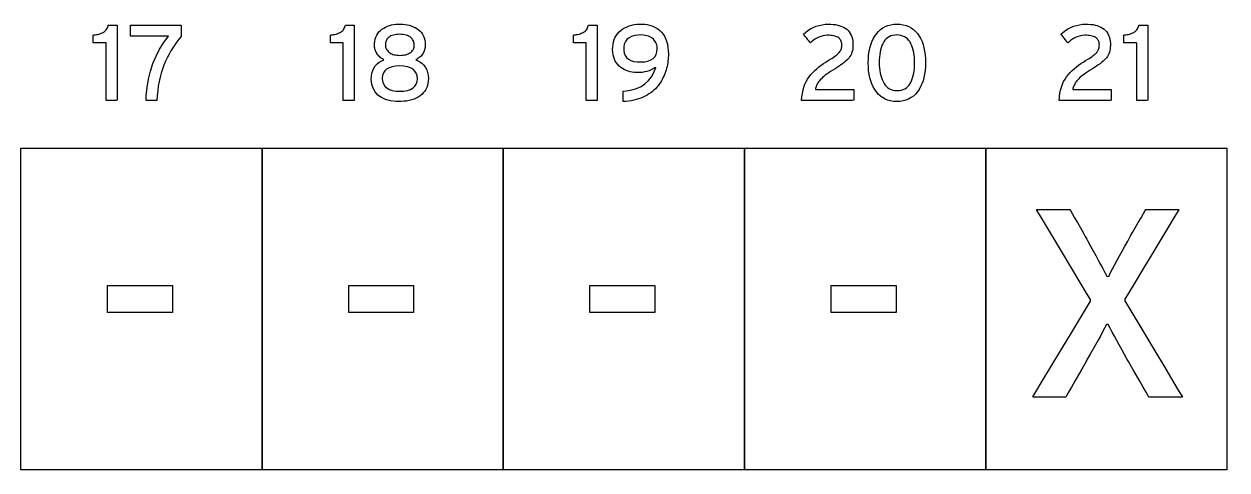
# Model space of a CAD drawing. Extents: x 1 to 47.7, y 0.2 to 33.3.
# Drawn here: x 15.519 to 19.726, y 30.5 to 32.058 of the extents above; entities that cross this region are included whole.
import ezdxf

# ---------------------------------------------------------------- set-up
doc = ezdxf.new("R2010")
doc.units = 0
doc.header["$MEASUREMENT"] = 0
doc.layers.add('4_0_____DWG', color=7, linetype='CONTINUOUS')

msp = doc.modelspace()

# ---------------------------------------------------------------- linework, layer by layer
at = {"layer": '4_0_____DWG'}
for points in [[(15.8058, 31.7918), (15.8058, 31.7995), (15.8058, 31.82), (15.8058, 31.8493), (15.8058, 31.8836), (15.8058, 31.9188), (15.8058, 31.9511), (15.8058, 31.9765), (15.8058, 31.9911), (15.8054, 31.9931), (15.8021, 31.9931), (15.7964, 31.9931), (15.7892, 31.9931), (15.7813, 31.9931), (15.7736, 31.9931), (15.767, 31.9931), (15.7625, 31.9931), (15.7607, 31.9931), (15.7607, 31.9941), (15.7607, 31.9969), (15.7607, 32.0008), (15.7607, 32.0054), (15.7607, 32.0102), (15.7607, 32.0145), (15.7607, 32.0179), (15.7607, 32.0199), (15.7631, 32.0204), (15.7676, 32.0209), (15.772, 32.0216), (15.7763, 32.0225), (15.7804, 32.0235), (15.7843, 32.0247), (15.7881, 32.0262), (15.7917, 32.0277), (15.7951, 32.0295), (15.7983, 32.0314), (15.8012, 32.0336), (15.8039, 32.036), (15.8062, 32.0387), (15.8082, 32.0417), (15.81, 32.0449), (15.8114, 32.0485), (15.8126, 32.0522), (15.8134, 32.0542), (15.8156, 32.0542), (15.8195, 32.0542), (15.8244, 32.0542), (15.8298, 32.0542), (15.8351, 32.0542), (15.8395, 32.0542), (15.8427, 32.0542), (15.8439, 32.0542), (15.8439, 32.0442), (15.8439, 32.0175), (15.8439, 31.9792), (15.8439, 31.9346), (15.8439, 31.8887), (15.8439, 31.8466), (15.8439, 31.8135), (15.8439, 31.7945), (15.8435, 31.7918), (15.8407, 31.7918), (15.8359, 31.7918), (15.8298, 31.7918), (15.8232, 31.7918), (15.8167, 31.7918), (15.8111, 31.7918), (15.8073, 31.7918)], [(16.0682, 32.0145), (16.0605, 32.0055), (16.053, 31.9961), (16.0458, 31.986), (16.0388, 31.9755), (16.0322, 31.9645), (16.0257, 31.9529), (16.0196, 31.9408), (16.0137, 31.9282), (16.0081, 31.915), (16.0029, 31.9012), (15.9984, 31.887), (15.9945, 31.8723), (15.9911, 31.8572), (15.9883, 31.8415), (15.9862, 31.8254), (15.9846, 31.8089), (15.9836, 31.7918), (15.9821, 31.7918), (15.9782, 31.7918), (15.9726, 31.7918), (15.966, 31.7918), (15.9593, 31.7918), (15.9532, 31.7918), (15.9483, 31.7918), (15.9455, 31.7918), (15.946, 31.8073), (15.949, 31.8373), (15.9539, 31.8662), (15.9608, 31.894), (15.9696, 31.9207), (15.9803, 31.9462), (15.9929, 31.9707), (16.0074, 31.994), (16.0239, 32.0162), (16.0188, 32.0162), (16.0052, 32.0162), (15.9858, 32.0162), (15.9631, 32.0162), (15.9398, 32.0162), (15.9185, 32.0162), (15.9016, 32.0162), (15.892, 32.0162), (15.8907, 32.0165), (15.8907, 32.0193), (15.8907, 32.0241), (15.8907, 32.0302), (15.8907, 32.0369), (15.8907, 32.0434), (15.8907, 32.0489), (15.8907, 32.0528), (15.8907, 32.0542), (15.8975, 32.0542), (15.9155, 32.0542), (15.9414, 32.0542), (15.9716, 32.0542), (16.0027, 32.0542), (16.0312, 32.0542), (16.0536, 32.0542), (16.0665, 32.0542), (16.0682, 32.0538), (16.0682, 32.051), (16.0682, 32.0459), (16.0682, 32.0396), (16.0682, 32.0326), (16.0682, 32.0259), (16.0682, 32.0201), (16.0682, 32.016)], [(16.6353, 31.7918), (16.6353, 31.7995), (16.6353, 31.82), (16.6353, 31.8493), (16.6353, 31.8836), (16.6353, 31.9188), (16.6353, 31.9511), (16.6353, 31.9765), (16.6353, 31.9911), (16.6348, 31.9931), (16.6316, 31.9931), (16.6259, 31.9931), (16.6187, 31.9931), (16.6108, 31.9931), (16.6031, 31.9931), (16.5965, 31.9931), (16.5919, 31.9931), (16.5902, 31.9931), (16.5902, 31.9941), (16.5902, 31.9969), (16.5902, 32.0008), (16.5902, 32.0054), (16.5902, 32.0102), (16.5902, 32.0145), (16.5902, 32.0179), (16.5902, 32.0199), (16.5926, 32.0204), (16.5971, 32.0209), (16.6015, 32.0216), (16.6058, 32.0225), (16.6099, 32.0235), (16.6138, 32.0247), (16.6176, 32.0262), (16.6212, 32.0277), (16.6246, 32.0295), (16.6278, 32.0314), (16.6307, 32.0336), (16.6334, 32.036), (16.6357, 32.0387), (16.6377, 32.0417), (16.6395, 32.0449), (16.6409, 32.0485), (16.6421, 32.0522), (16.6429, 32.0542), (16.6451, 32.0542), (16.649, 32.0542), (16.6539, 32.0542), (16.6593, 32.0542), (16.6646, 32.0542), (16.669, 32.0542), (16.6722, 32.0542), (16.6734, 32.0542), (16.6734, 32.0442), (16.6734, 32.0175), (16.6734, 31.9792), (16.6734, 31.9346), (16.6734, 31.8887), (16.6734, 31.8466), (16.6734, 31.8135), (16.6734, 31.7945), (16.673, 31.7918), (16.6702, 31.7918), (16.6654, 31.7918), (16.6593, 31.7918), (16.6526, 31.7918), (16.6462, 31.7918), (16.6406, 31.7918), (16.6368, 31.7918)], [(16.9329, 31.8683), (16.9324, 31.8596), (16.9313, 31.8514), (16.9295, 31.8437), (16.927, 31.8364), (16.9238, 31.8297), (16.9199, 31.8235), (16.9152, 31.8177), (16.9099, 31.8125), (16.904, 31.8077), (16.8974, 31.8033), (16.8904, 31.7995), (16.8828, 31.7962), (16.8747, 31.7934), (16.866, 31.7912), (16.8569, 31.7895), (16.8472, 31.7884), (16.8369, 31.7877), (16.82, 31.7881), (16.8004, 31.7905), (16.7832, 31.795), (16.7686, 31.8016), (16.7565, 31.8103), (16.747, 31.8211), (16.7399, 31.8339), (16.7354, 31.8488), (16.7333, 31.8658), (16.7337, 31.8775), (16.7353, 31.8874), (16.7381, 31.8965), (16.7421, 31.9048), (16.7472, 31.9123), (16.7536, 31.919), (16.7611, 31.9248), (16.7698, 31.9299), (16.7776, 31.9339), (16.7734, 31.9361), (16.7695, 31.9385), (16.7659, 31.941), (16.7626, 31.9436), (16.7596, 31.9464), (16.757, 31.9494), (16.7547, 31.9524), (16.7527, 31.9557), (16.7509, 31.959), (16.7493, 31.9622), (16.7479, 31.9654), (16.7467, 31.9685), (16.7457, 31.9716), (16.745, 31.9746), (16.7444, 31.9776), (16.7441, 31.9806), (16.744, 31.9835), (16.7443, 31.9904), (16.7452, 31.9985), (16.7468, 32.0061), (16.7491, 32.0132), (16.752, 32.0198), (16.7557, 32.0258), (16.76, 32.0313), (16.765, 32.0364), (16.7706, 32.0409), (16.7765, 32.0447), (16.7828, 32.048), (16.7894, 32.0509), (16.7963, 32.0533), (16.8035, 32.0552), (16.8111, 32.0567), (16.819, 32.0578), (16.8273, 32.0583), (16.8357, 32.0584), (16.8437, 32.0581), (16.8514, 32.0572), (16.8589, 32.0559), (16.8661, 32.0542), (16.8731, 32.052), (16.8798, 32.0493), (16.8863, 32.0461), (16.8925, 32.0425), (16.8984, 32.0385), (16.9037, 32.0338), (16.9083, 32.0287), (16.9123, 32.023), (16.9156, 32.0167), (16.9182, 32.0099), (16.9201, 32.0026), (16.9214, 31.9947), (16.922, 31.9862), (16.922, 31.9839), (16.9219, 31.9825), (16.9219, 31.9811), (16.9217, 31.9797), (16.9216, 31.9783), (16.9214, 31.9769), (16.9211, 31.9754), (16.9209, 31.9738), (16.9205, 31.9723), (16.9201, 31.9706), (16.9197, 31.969), (16.9191, 31.9673), (16.9186, 31.9656), (16.9179, 31.964), (16.9172, 31.9623), (16.9164, 31.9606), (16.9156, 31.9588), (16.9143, 31.9564), (16.9122, 31.953), (16.9098, 31.9498), (16.9071, 31.9467), (16.9041, 31.9439), (16.9008, 31.9412), (16.8972, 31.9387), (16.8933, 31.9363), (16.8891, 31.9341), (16.8948, 31.9308), (16.9035, 31.9262), (16.9111, 31.9207), (16.9175, 31.9143), (16.9228, 31.9069), (16.927, 31.8987), (16.9301, 31.8895), (16.9321, 31.8793)], [(16.8836, 31.9839), (16.8834, 31.9876), (16.883, 31.9911), (16.8822, 31.9945), (16.8811, 31.9978), (16.8797, 32.0009), (16.8779, 32.004), (16.8759, 32.0069), (16.8735, 32.0096), (16.8708, 32.0122), (16.8675, 32.0146), (16.8639, 32.0166), (16.8598, 32.0184), (16.8552, 32.0198), (16.8502, 32.021), (16.8448, 32.0218), (16.839, 32.0223), (16.8327, 32.0226), (16.8265, 32.0223), (16.8207, 32.0218), (16.8154, 32.021), (16.8105, 32.02), (16.806, 32.0186), (16.802, 32.017), (16.7984, 32.0151), (16.7953, 32.0129), (16.7925, 32.0104), (16.7901, 32.0078), (16.788, 32.0051), (16.7862, 32.0021), (16.7848, 31.9991), (16.7837, 31.9959), (16.783, 31.9925), (16.7826, 31.989), (16.7825, 31.9854), (16.7827, 31.9816), (16.7833, 31.9781), (16.7842, 31.9747), (16.7856, 31.9715), (16.7873, 31.9685), (16.7894, 31.9656), (16.7919, 31.9629), (16.7948, 31.9604), (16.798, 31.9581), (16.8014, 31.956), (16.8051, 31.9542), (16.8091, 31.9526), (16.8134, 31.9513), (16.818, 31.9504), (16.8229, 31.9497), (16.828, 31.9492), (16.8334, 31.9491), (16.839, 31.9492), (16.8443, 31.9497), (16.8493, 31.9504), (16.854, 31.9514), (16.8583, 31.9527), (16.8623, 31.9543), (16.8659, 31.9562), (16.8693, 31.9584), (16.8723, 31.9607), (16.8749, 31.9631), (16.8772, 31.9657), (16.8792, 31.9684), (16.8808, 31.9712), (16.882, 31.9741), (16.8829, 31.9773), (16.8834, 31.9805)], [(17.4853, 31.7918), (17.4853, 31.7995), (17.4853, 31.82), (17.4853, 31.8493), (17.4853, 31.8836), (17.4853, 31.9188), (17.4853, 31.9511), (17.4853, 31.9764), (17.4853, 31.991), (17.4848, 31.993), (17.4815, 31.993), (17.4759, 31.993), (17.4686, 31.993), (17.4607, 31.993), (17.4531, 31.993), (17.4465, 31.993), (17.4419, 31.993), (17.4402, 31.993), (17.4402, 31.9941), (17.4402, 31.9968), (17.4402, 32.0008), (17.4402, 32.0054), (17.4402, 32.0101), (17.4402, 32.0145), (17.4402, 32.0179), (17.4402, 32.0199), (17.4425, 32.0203), (17.4471, 32.0209), (17.4515, 32.0216), (17.4557, 32.0224), (17.4598, 32.0235), (17.4637, 32.0247), (17.4675, 32.0261), (17.4711, 32.0277), (17.4746, 32.0295), (17.4778, 32.0314), (17.4807, 32.0335), (17.4833, 32.036), (17.4856, 32.0387), (17.4877, 32.0417), (17.4894, 32.0449), (17.4909, 32.0484), (17.492, 32.0522), (17.4928, 32.0542), (17.4951, 32.0542), (17.4989, 32.0542), (17.5039, 32.0542), (17.5093, 32.0542), (17.5145, 32.0542), (17.519, 32.0542), (17.5221, 32.0542), (17.5233, 32.0542), (17.5233, 32.0442), (17.5233, 32.0175), (17.5233, 31.9792), (17.5233, 31.9346), (17.5233, 31.8886), (17.5233, 31.8466), (17.5233, 31.8134), (17.5233, 31.7944), (17.5229, 31.7918), (17.5202, 31.7918), (17.5154, 31.7918), (17.5093, 31.7918), (17.5026, 31.7918), (17.4961, 31.7918), (17.4906, 31.7918), (17.4867, 31.7918)], [(17.7723, 31.9538), (17.7722, 31.9478), (17.772, 31.9417), (17.7715, 31.9356), (17.7708, 31.9294), (17.7699, 31.9232), (17.7689, 31.9169), (17.7676, 31.9106), (17.7662, 31.9042), (17.7645, 31.8978), (17.7624, 31.8914), (17.7601, 31.885), (17.7575, 31.8788), (17.7546, 31.8726), (17.7515, 31.8665), (17.7481, 31.8605), (17.7444, 31.8546), (17.7404, 31.8487), (17.7363, 31.8431), (17.7318, 31.8377), (17.727, 31.8325), (17.7219, 31.8275), (17.7164, 31.8228), (17.7106, 31.8183), (17.7045, 31.8141), (17.698, 31.8101), (17.6911, 31.8064), (17.6839, 31.8028), (17.6763, 31.7996), (17.6682, 31.7968), (17.6599, 31.7943), (17.6511, 31.7922), (17.642, 31.7905), (17.6325, 31.7891), (17.6226, 31.7881), (17.6147, 31.7877), (17.6147, 31.7896), (17.6147, 31.7937), (17.6147, 31.7991), (17.6147, 31.8053), (17.6147, 31.8116), (17.6147, 31.8174), (17.6147, 31.8218), (17.6147, 31.8243), (17.6255, 31.8253), (17.6443, 31.8283), (17.6613, 31.8333), (17.6767, 31.8404), (17.6904, 31.8496), (17.7025, 31.8608), (17.7128, 31.8742), (17.7215, 31.8896), (17.7285, 31.9071), (17.7247, 31.906), (17.7186, 31.9018), (17.7119, 31.8982), (17.7048, 31.8952), (17.6971, 31.8928), (17.6889, 31.891), (17.6801, 31.8897), (17.6709, 31.889), (17.6614, 31.8889), (17.6535, 31.8892), (17.6459, 31.8901), (17.6385, 31.8915), (17.6314, 31.8935), (17.6246, 31.896), (17.6181, 31.8991), (17.6118, 31.9026), (17.6058, 31.9068), (17.6001, 31.9114), (17.595, 31.9166), (17.5905, 31.9224), (17.5867, 31.9288), (17.5835, 31.9357), (17.581, 31.9431), (17.5792, 31.9511), (17.578, 31.9597), (17.5774, 31.9689), (17.5776, 31.9786), (17.5787, 31.9878), (17.5805, 31.9965), (17.583, 32.0046), (17.5863, 32.0122), (17.5903, 32.0192), (17.5951, 32.0256), (17.6007, 32.0314), (17.6069, 32.0367), (17.6135, 32.0414), (17.6205, 32.0456), (17.6279, 32.0492), (17.6357, 32.0522), (17.6439, 32.0546), (17.6525, 32.0564), (17.6614, 32.0576), (17.6708, 32.0583), (17.6804, 32.0584), (17.6896, 32.0578), (17.6984, 32.0566), (17.7068, 32.0547), (17.7148, 32.0522), (17.7224, 32.0491), (17.7296, 32.0453), (17.7364, 32.0408), (17.7428, 32.0357), (17.7488, 32.0299), (17.7542, 32.0232), (17.7589, 32.0158), (17.7628, 32.0075), (17.7661, 31.9984), (17.7687, 31.9884), (17.7706, 31.9777), (17.7718, 31.9661)], [(17.7335, 31.9722), (17.7333, 31.977), (17.7327, 31.9816), (17.7316, 31.986), (17.7301, 31.9902), (17.7281, 31.9943), (17.7258, 31.9981), (17.723, 32.0018), (17.7197, 32.0053), (17.716, 32.0086), (17.7119, 32.0115), (17.7074, 32.014), (17.7024, 32.016), (17.697, 32.0177), (17.6912, 32.019), (17.6849, 32.0198), (17.6782, 32.0203), (17.667, 32.0199), (17.6545, 32.0181), (17.6437, 32.015), (17.6347, 32.0104), (17.6274, 32.0045), (17.6219, 31.9972), (17.6182, 31.9885), (17.6161, 31.9785), (17.616, 31.9674), (17.6177, 31.9573), (17.621, 31.9487), (17.6261, 31.9414), (17.6328, 31.9355), (17.6412, 31.931), (17.6512, 31.9279), (17.663, 31.9262), (17.6764, 31.9259), (17.6896, 31.9268), (17.701, 31.9292), (17.7108, 31.9329), (17.7188, 31.938), (17.725, 31.9445), (17.7296, 31.9523), (17.7324, 31.9616)], [(18.2383, 31.7918), (18.2394, 31.8044), (18.2411, 31.8163), (18.2434, 31.8276), (18.2464, 31.8383), (18.2501, 31.8483), (18.2543, 31.8577), (18.2592, 31.8664), (18.2648, 31.8745), (18.2709, 31.8819), (18.2775, 31.8889), (18.2844, 31.8957), (18.2915, 31.9022), (18.2989, 31.9084), (18.3066, 31.9144), (18.3145, 31.9201), (18.3227, 31.9256), (18.3312, 31.9309), (18.3386, 31.9352), (18.3441, 31.9386), (18.3492, 31.9419), (18.3538, 31.9451), (18.3579, 31.9482), (18.3617, 31.9511), (18.365, 31.954), (18.3678, 31.9567), (18.3702, 31.9594), (18.3722, 31.962), (18.3738, 31.9646), (18.3752, 31.9673), (18.3765, 31.97), (18.3775, 31.9728), (18.3782, 31.9757), (18.3788, 31.9785), (18.3792, 31.9815), (18.3793, 31.9845), (18.3792, 31.988), (18.3788, 31.9914), (18.3781, 31.9946), (18.3771, 31.9977), (18.3759, 32.0005), (18.3743, 32.0032), (18.3725, 32.0057), (18.3704, 32.008), (18.368, 32.0101), (18.3651, 32.0121), (18.3619, 32.0139), (18.3583, 32.0153), (18.3543, 32.0166), (18.3499, 32.0176), (18.3451, 32.0184), (18.3399, 32.0189), (18.3344, 32.0192), (18.3279, 32.0191), (18.3202, 32.0184), (18.3127, 32.0171), (18.3055, 32.0151), (18.2984, 32.0125), (18.2915, 32.0092), (18.2847, 32.0053), (18.2782, 32.0007), (18.2719, 31.9955), (18.2689, 31.9934), (18.2671, 31.9955), (18.2642, 31.9991), (18.2604, 32.0037), (18.2563, 32.0088), (18.2523, 32.0138), (18.2487, 32.0181), (18.2461, 32.0213), (18.2449, 32.0228), (18.2515, 32.0288), (18.2604, 32.0356), (18.2696, 32.0415), (18.2791, 32.0465), (18.289, 32.0507), (18.2992, 32.0539), (18.3097, 32.0563), (18.3205, 32.0578), (18.3317, 32.0584), (18.3407, 32.0582), (18.3492, 32.0575), (18.3572, 32.0564), (18.3648, 32.0548), (18.3719, 32.0528), (18.3786, 32.0504), (18.3849, 32.0475), (18.3907, 32.0441), (18.396, 32.0403), (18.4008, 32.0358), (18.405, 32.0309), (18.4086, 32.0255), (18.4116, 32.0196), (18.4141, 32.0133), (18.416, 32.0064), (18.4172, 31.9991), (18.4179, 31.9913), (18.418, 31.9838), (18.4177, 31.9774), (18.4169, 31.9713), (18.4158, 31.9655), (18.4142, 31.96), (18.4123, 31.9547), (18.41, 31.9498), (18.4074, 31.9452), (18.4043, 31.9409), (18.4007, 31.9367), (18.3966, 31.9326), (18.3921, 31.9284), (18.3871, 31.9241), (18.3816, 31.9198), (18.3756, 31.9154), (18.3693, 31.911), (18.3624, 31.9066), (18.3551, 31.902), (18.3472, 31.8973), (18.3399, 31.8926), (18.3331, 31.888), (18.3268, 31.8837), (18.3211, 31.8794), (18.3159, 31.8753), (18.3113, 31.8714), (18.3073, 31.8676), (18.3037, 31.8639), (18.3006, 31.8602), (18.2977, 31.8564), (18.2952, 31.8526), (18.2929, 31.8487), (18.2909, 31.8448), (18.2892, 31.8408), (18.2878, 31.8368), (18.2866, 31.8327), (18.2866, 31.8299), (18.2944, 31.8299), (18.3095, 31.8299), (18.3295, 31.8299), (18.352, 31.8299), (18.3747, 31.8299), (18.3951, 31.8299), (18.4109, 31.8299), (18.4196, 31.8299), (18.4206, 31.8294), (18.4206, 31.8267), (18.4206, 31.8221), (18.4206, 31.8162), (18.4206, 31.8098), (18.4206, 31.8034), (18.4206, 31.7979), (18.4206, 31.7938), (18.4206, 31.7919), (18.4166, 31.7918), (18.4012, 31.7918), (18.3774, 31.7918), (18.3484, 31.7918), (18.3174, 31.7918), (18.2876, 31.7918), (18.2624, 31.7918), (18.2448, 31.7918)], [(18.6719, 31.9235), (18.6715, 31.9096), (18.6705, 31.8963), (18.6687, 31.8837), (18.6662, 31.8717), (18.6631, 31.8604), (18.6592, 31.8497), (18.6546, 31.8397), (18.6494, 31.8303), (18.6434, 31.8216), (18.6367, 31.8138), (18.6294, 31.807), (18.6214, 31.8013), (18.6127, 31.7965), (18.6033, 31.7928), (18.5933, 31.7901), (18.5826, 31.7883), (18.5713, 31.7876), (18.56, 31.7883), (18.5495, 31.79), (18.5395, 31.7927), (18.5303, 31.7965), (18.5217, 31.8012), (18.5137, 31.8069), (18.5065, 31.8136), (18.4998, 31.8213), (18.4939, 31.8299), (18.4886, 31.8391), (18.484, 31.849), (18.4802, 31.8596), (18.477, 31.8709), (18.4746, 31.8828), (18.4728, 31.8955), (18.4717, 31.9088), (18.4714, 31.9227), (18.4718, 31.9367), (18.4728, 31.9499), (18.4746, 31.9626), (18.4771, 31.9746), (18.4803, 31.9859), (18.4842, 31.9966), (18.4888, 32.0067), (18.4942, 32.0161), (18.5002, 32.0248), (18.5069, 32.0326), (18.5143, 32.0394), (18.5223, 32.0451), (18.5309, 32.0498), (18.5402, 32.0535), (18.5501, 32.0562), (18.5607, 32.0578), (18.572, 32.0584), (18.5833, 32.0577), (18.594, 32.0561), (18.604, 32.0534), (18.6133, 32.0497), (18.6219, 32.0451), (18.6299, 32.0394), (18.6372, 32.0327), (18.6438, 32.0251), (18.6497, 32.0165), (18.6549, 32.0072), (18.6594, 31.9972), (18.6632, 31.9866), (18.6663, 31.9753), (18.6687, 31.9634), (18.6705, 31.9507), (18.6715, 31.9374)], [(18.6334, 31.9227), (18.6332, 31.9325), (18.6327, 31.9419), (18.6317, 31.9508), (18.6303, 31.9593), (18.6285, 31.9675), (18.6264, 31.9752), (18.6238, 31.9825), (18.6209, 31.9894), (18.6175, 31.9958), (18.6135, 32.0014), (18.609, 32.0064), (18.604, 32.0106), (18.5985, 32.014), (18.5925, 32.0167), (18.5859, 32.0187), (18.5789, 32.0199), (18.5713, 32.0203), (18.5638, 32.0199), (18.5568, 32.0187), (18.5504, 32.0168), (18.5444, 32.0141), (18.539, 32.0107), (18.5341, 32.0066), (18.5297, 32.0017), (18.5258, 31.9961), (18.5224, 31.9898), (18.5193, 31.9831), (18.5167, 31.9759), (18.5145, 31.9682), (18.5128, 31.9602), (18.5114, 31.9517), (18.5105, 31.9427), (18.5099, 31.9333), (18.5098, 31.9235), (18.51, 31.9137), (18.5106, 31.9044), (18.5117, 31.8956), (18.5131, 31.8871), (18.515, 31.8791), (18.5172, 31.8715), (18.5199, 31.8643), (18.523, 31.8575), (18.5265, 31.8511), (18.5304, 31.8452), (18.5349, 31.8401), (18.5398, 31.8357), (18.5452, 31.8322), (18.5512, 31.8294), (18.5576, 31.8274), (18.5645, 31.8261), (18.572, 31.8257), (18.5796, 31.8261), (18.5866, 31.8274), (18.5932, 31.8294), (18.5992, 31.8321), (18.6046, 31.8356), (18.6096, 31.8399), (18.614, 31.8449), (18.6178, 31.8507), (18.6212, 31.8571), (18.624, 31.8638), (18.6265, 31.8709), (18.6286, 31.8785), (18.6304, 31.8865), (18.6317, 31.8949), (18.6327, 31.9037), (18.6332, 31.913)], [(19.1388, 31.7918), (19.1398, 31.8044), (19.1416, 31.8164), (19.1439, 31.8277), (19.1469, 31.8383), (19.1505, 31.8483), (19.1548, 31.8577), (19.1597, 31.8664), (19.1652, 31.8745), (19.1714, 31.8819), (19.178, 31.8889), (19.1849, 31.8957), (19.192, 31.9022), (19.1994, 31.9084), (19.207, 31.9144), (19.215, 31.9202), (19.2232, 31.9256), (19.2317, 31.9309), (19.2391, 31.9352), (19.2446, 31.9386), (19.2496, 31.9419), (19.2542, 31.9451), (19.2584, 31.9482), (19.2621, 31.9512), (19.2654, 31.954), (19.2683, 31.9568), (19.2707, 31.9594), (19.2726, 31.962), (19.2743, 31.9646), (19.2757, 31.9673), (19.2769, 31.9701), (19.2779, 31.9729), (19.2787, 31.9757), (19.2793, 31.9786), (19.2796, 31.9815), (19.2798, 31.9845), (19.2796, 31.988), (19.2792, 31.9914), (19.2786, 31.9947), (19.2776, 31.9977), (19.2763, 32.0006), (19.2748, 32.0032), (19.273, 32.0057), (19.2709, 32.008), (19.2685, 32.0102), (19.2656, 32.0121), (19.2624, 32.0139), (19.2587, 32.0154), (19.2547, 32.0166), (19.2503, 32.0176), (19.2456, 32.0184), (19.2404, 32.0189), (19.2349, 32.0192), (19.2284, 32.0192), (19.2207, 32.0185), (19.2132, 32.0171), (19.2059, 32.0151), (19.1988, 32.0125), (19.1919, 32.0092), (19.1852, 32.0053), (19.1787, 32.0008), (19.1724, 31.9956), (19.1693, 31.9934), (19.1676, 31.9955), (19.1646, 31.9992), (19.1609, 32.0038), (19.1568, 32.0088), (19.1527, 32.0138), (19.1492, 32.0181), (19.1466, 32.0213), (19.1454, 32.0229), (19.152, 32.0288), (19.1609, 32.0356), (19.17, 32.0415), (19.1796, 32.0466), (19.1894, 32.0507), (19.1996, 32.054), (19.2102, 32.0563), (19.221, 32.0578), (19.2322, 32.0584), (19.2411, 32.0582), (19.2496, 32.0575), (19.2577, 32.0564), (19.2653, 32.0549), (19.2724, 32.0529), (19.2791, 32.0504), (19.2853, 32.0475), (19.2911, 32.0441), (19.2965, 32.0403), (19.3012, 32.0359), (19.3055, 32.0309), (19.3091, 32.0255), (19.3121, 32.0196), (19.3146, 32.0133), (19.3164, 32.0064), (19.3177, 31.9991), (19.3184, 31.9913), (19.3185, 31.9838), (19.3181, 31.9774), (19.3174, 31.9713), (19.3162, 31.9655), (19.3147, 31.96), (19.3128, 31.9548), (19.3105, 31.9498), (19.3078, 31.9452), (19.3048, 31.9409), (19.3012, 31.9368), (19.2971, 31.9326), (19.2925, 31.9284), (19.2875, 31.9241), (19.2821, 31.9198), (19.2761, 31.9155), (19.2697, 31.9111), (19.2629, 31.9066), (19.2556, 31.9021), (19.2477, 31.8973), (19.2404, 31.8926), (19.2336, 31.8881), (19.2273, 31.8837), (19.2216, 31.8794), (19.2164, 31.8754), (19.2118, 31.8714), (19.2077, 31.8676), (19.2042, 31.864), (19.2011, 31.8602), (19.1982, 31.8565), (19.1956, 31.8526), (19.1934, 31.8488), (19.1914, 31.8448), (19.1897, 31.8408), (19.1882, 31.8368), (19.1871, 31.8327), (19.1871, 31.8299), (19.1949, 31.8299), (19.21, 31.8299), (19.23, 31.8299), (19.2525, 31.8299), (19.2752, 31.8299), (19.2956, 31.8299), (19.3114, 31.8299), (19.3201, 31.8299), (19.3211, 31.8295), (19.3211, 31.8267), (19.3211, 31.8221), (19.3211, 31.8162), (19.3211, 31.8098), (19.3211, 31.8035), (19.3211, 31.7979), (19.3211, 31.7938), (19.3211, 31.7919), (19.3171, 31.7918), (19.3017, 31.7918), (19.2779, 31.7918), (19.2489, 31.7918), (19.2178, 31.7918), (19.1881, 31.7918), (19.1628, 31.7918), (19.1453, 31.7918)], [(19.4107, 31.7918), (19.4107, 31.7995), (19.4107, 31.82), (19.4107, 31.8493), (19.4107, 31.8836), (19.4107, 31.9188), (19.4107, 31.9511), (19.4107, 31.9765), (19.4107, 31.9911), (19.4102, 31.9931), (19.407, 31.9931), (19.4013, 31.9931), (19.394, 31.9931), (19.3861, 31.9931), (19.3785, 31.9931), (19.3719, 31.9931), (19.3673, 31.9931), (19.3656, 31.9931), (19.3656, 31.9941), (19.3656, 31.9969), (19.3656, 32.0008), (19.3656, 32.0054), (19.3656, 32.0102), (19.3656, 32.0145), (19.3656, 32.0179), (19.3656, 32.0199), (19.3679, 32.0204), (19.3725, 32.0209), (19.3769, 32.0216), (19.3811, 32.0225), (19.3852, 32.0235), (19.3892, 32.0247), (19.3929, 32.0262), (19.3966, 32.0277), (19.4, 32.0295), (19.4032, 32.0314), (19.4061, 32.0336), (19.4087, 32.036), (19.4111, 32.0387), (19.4131, 32.0417), (19.4148, 32.0449), (19.4163, 32.0485), (19.4175, 32.0522), (19.4182, 32.0542), (19.4205, 32.0542), (19.4244, 32.0542), (19.4293, 32.0542), (19.4347, 32.0542), (19.4399, 32.0542), (19.4444, 32.0542), (19.4476, 32.0542), (19.4487, 32.0542), (19.4487, 32.0442), (19.4487, 32.0175), (19.4487, 31.9792), (19.4487, 31.9346), (19.4487, 31.8887), (19.4487, 31.8466), (19.4487, 31.8135), (19.4487, 31.7945), (19.4484, 31.7918), (19.4456, 31.7918), (19.4408, 31.7918), (19.4347, 31.7918), (19.428, 31.7918), (19.4215, 31.7918), (19.416, 31.7918), (19.4121, 31.7918)], [(16.8944, 31.8672), (16.8935, 31.8776), (16.8907, 31.8866), (16.8859, 31.8942), (16.8791, 31.9005), (16.8705, 31.9055), (16.8598, 31.9091), (16.8472, 31.9113), (16.8327, 31.9122), (16.8184, 31.9113), (16.806, 31.9092), (16.7955, 31.9057), (16.7869, 31.901), (16.7803, 31.895), (16.7755, 31.8876), (16.7726, 31.879), (16.7717, 31.869), (16.7728, 31.8585), (16.7758, 31.8494), (16.7806, 31.8416), (16.7874, 31.8352), (16.796, 31.8302), (16.8065, 31.8266), (16.8188, 31.8244), (16.833, 31.8235), (16.8474, 31.8244), (16.8599, 31.8266), (16.8704, 31.8302), (16.8791, 31.835), (16.8858, 31.8411), (16.8906, 31.8485), (16.8934, 31.8572)], [(19.4533, 30.7545), (19.4507, 30.7591), (19.4435, 30.7714), (19.4333, 30.7892), (19.4212, 30.8101), (19.4086, 30.8318), (19.3969, 30.8521), (19.3873, 30.8688), (19.3812, 30.8794), (19.3771, 30.8865), (19.3673, 30.904), (19.3579, 30.9208), (19.3489, 30.937), (19.3404, 30.9526), (19.3323, 30.9675), (19.3246, 30.9818), (19.3174, 30.9954), (19.3105, 31.0084), (19.3043, 31.0085), (19.2978, 30.9957), (19.2907, 30.9822), (19.2832, 30.968), (19.2751, 30.9531), (19.2665, 30.9375), (19.2574, 30.9212), (19.2478, 30.9042), (19.2376, 30.8866), (19.2335, 30.8794), (19.2274, 30.8688), (19.2179, 30.8521), (19.2063, 30.8318), (19.1939, 30.8101), (19.182, 30.7892), (19.1719, 30.7714), (19.1648, 30.7591), (19.1622, 30.7545), (19.158, 30.7545), (19.1469, 30.7545), (19.1308, 30.7545), (19.1119, 30.7545), (19.0922, 30.7545), (19.0739, 30.7545), (19.0588, 30.7545), (19.0492, 30.7545), (19.0473, 30.7553), (19.0581, 30.7732), (19.0802, 30.8101), (19.1101, 30.8598), (19.1441, 30.9164), (19.1785, 30.9737), (19.2098, 31.0257), (19.2342, 31.0663), (19.2482, 31.0896), (19.2483, 31.0957), (19.2352, 31.1175), (19.2123, 31.1557), (19.1831, 31.2046), (19.1508, 31.2584), (19.119, 31.3115), (19.091, 31.3582), (19.0702, 31.3928), (19.0601, 31.4097), (19.0621, 31.4104), (19.0718, 31.4104), (19.0871, 31.4104), (19.1058, 31.4104), (19.1258, 31.4104), (19.145, 31.4104), (19.1613, 31.4104), (19.1726, 31.4104), (19.1768, 31.4104), (19.179, 31.4066), (19.1848, 31.3964), (19.1932, 31.3816), (19.203, 31.3643), (19.2132, 31.3463), (19.2228, 31.3294), (19.2306, 31.3156), (19.2356, 31.3068), (19.2393, 31.3001), (19.2492, 31.2826), (19.2585, 31.2656), (19.2675, 31.2493), (19.276, 31.2336), (19.2842, 31.2185), (19.2918, 31.204), (19.2991, 31.1901), (19.3059, 31.1768), (19.3123, 31.1766), (19.3189, 31.1896), (19.3261, 31.2032), (19.3337, 31.2176), (19.3418, 31.2327), (19.3503, 31.2485), (19.3594, 31.2649), (19.3689, 31.2821), (19.3789, 31.3), (19.3827, 31.3068), (19.3878, 31.3156), (19.3957, 31.3294), (19.4054, 31.3463), (19.4158, 31.3643), (19.4258, 31.3816), (19.4343, 31.3964), (19.4401, 31.4066), (19.4423, 31.4104), (19.4465, 31.4104), (19.4577, 31.4104), (19.4737, 31.4104), (19.4926, 31.4104), (19.5123, 31.4104), (19.5307, 31.4104), (19.5457, 31.4104), (19.5553, 31.4104), (19.5572, 31.4097), (19.5471, 31.3929), (19.5264, 31.3584), (19.4984, 31.3118), (19.4666, 31.2588), (19.4343, 31.2052), (19.405, 31.1565), (19.3821, 31.1184), (19.3691, 31.0966), (19.3692, 31.0905), (19.3831, 31.0672), (19.4076, 31.0264), (19.4388, 30.9743), (19.4732, 30.9168), (19.5072, 30.8601), (19.5371, 30.8102), (19.5593, 30.7732), (19.57, 30.7553), (19.5681, 30.7545), (19.5583, 30.7545), (19.5431, 30.7545), (19.5244, 30.7545), (19.5044, 30.7545), (19.4852, 30.7545), (19.4689, 30.7545), (19.4576, 30.7545)]]:
    msp.add_lwpolyline(points, close=True, dxfattribs=at)
for points in [[(16.3511, 30.5), (15.5073, 30.5), (15.5073, 31.625), (16.3511, 31.625), (16.3511, 30.5)], [(17.1947, 30.5), (16.3511, 30.5), (16.3511, 31.625), (17.1947, 31.625), (17.1947, 30.5)], [(18.0384, 30.5), (17.1947, 30.5), (17.1947, 31.625), (18.0384, 31.625), (18.0384, 30.5)], [(18.8822, 30.5), (18.0384, 30.5), (18.0384, 31.625), (18.8822, 31.625), (18.8822, 30.5)], [(19.726, 30.5), (18.8822, 30.5), (18.8822, 31.625), (19.726, 31.625), (19.726, 30.5)], [(15.8105, 31.0498), (15.8105, 31.1449), (16.0374, 31.1449), (16.0374, 31.0498), (15.8105, 31.0498)], [(16.6542, 31.0497), (16.6542, 31.1449), (16.8812, 31.1449), (16.8812, 31.0497), (16.6542, 31.0497)], [(17.4978, 31.0497), (17.4978, 31.1449), (17.7248, 31.1449), (17.7248, 31.0497), (17.4978, 31.0497)], [(18.3415, 31.0498), (18.3415, 31.1449), (18.5685, 31.1449), (18.5685, 31.0498), (18.3415, 31.0498)]]:
    msp.add_lwpolyline(points, dxfattribs=at)

doc.saveas('drawing.dxf')
